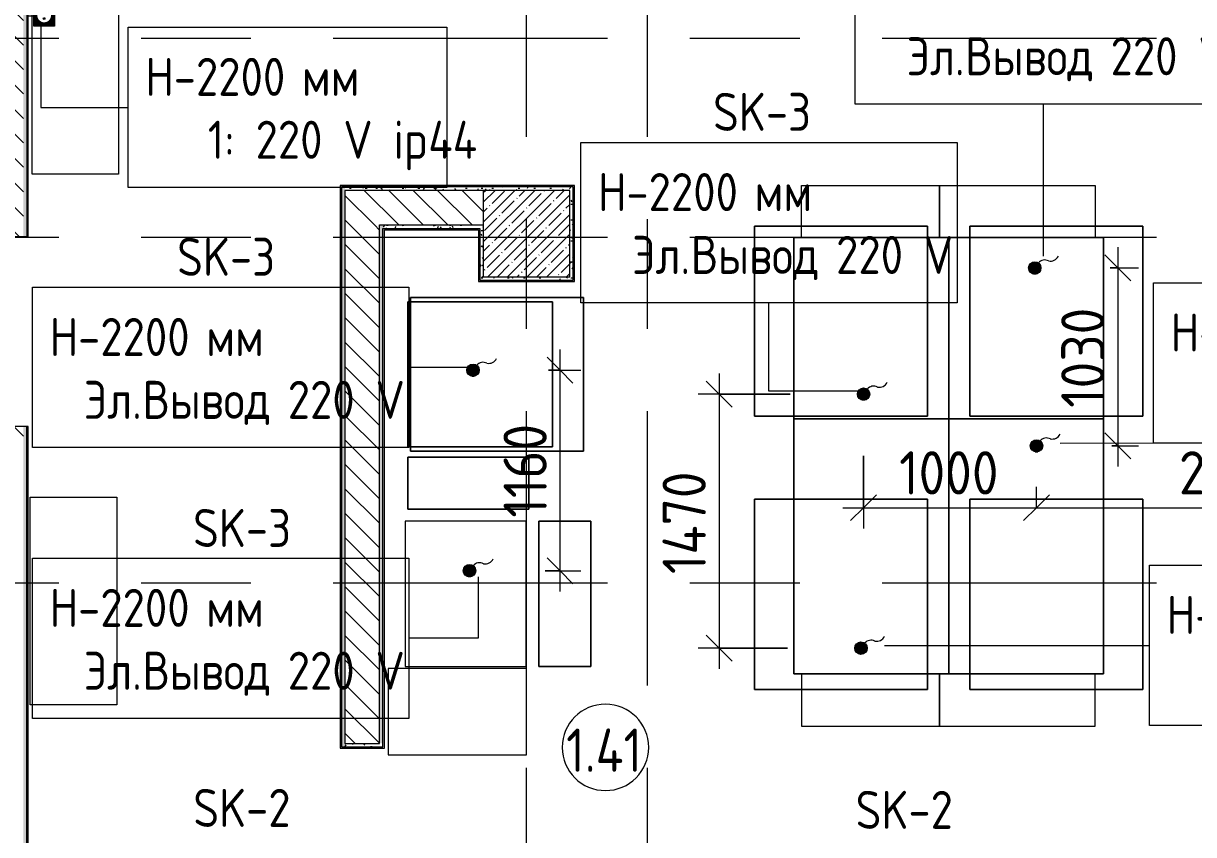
# Model space of a CAD drawing. Header units: millimetres. Extents: x 35881 to 234190, y -8553 to 29063.
# Drawn here: x 57550 to 64319, y 13542 to 18236 of the extents above; entities that cross this region are included whole.
import ezdxf

# ---------------------------------------------------------------- set-up
doc = ezdxf.new("R2010")
doc.units = ezdxf.units.MM
doc.linetypes.add('Осевая', pattern=[3175, 635, -476.25, 1587.5, -476.25])
for name, color, linetype, lineweight in [('A-ANNO-DIMS', 7, 'Continuous', 9), ('A-ANNO-DIMS-100', 7, 'Continuous', 9), ('A-AREA-IDEN', 7, 'Continuous', 9), ('A-DETL-GENF', 7, 'Continuous', 9), ('A-WALL', 7, 'Continuous', 9), ('E-ELEC-FIXT-IDEN', 7, 'Continuous', 9), ('I-WALL', 7, 'Continuous', 9), ('S-COLS', 7, 'Continuous', 9), ('Оси-2', 7, 'Осевая', 9), ('Электрические приборы', 7, 'Continuous', 9)]:
    doc.layers.add(name, color=color, linetype=linetype, lineweight=lineweight)
for name, color, linetype, lineweight, true_color in [('A-WALL-1', 7, 'Continuous', 9, 0x3c3c3c), ('A-WALL-FNSH-1', 7, 'Continuous', 9, 0x3c3c3c), ('I-FURN-1', 7, 'Continuous', 9, 0xf0f0f0), ('Оси розеток', 7, 'Continuous', 9, 0xff1e23)]:
    doc.layers.add(name, color=color, linetype=linetype, lineweight=lineweight, true_color=true_color)
doc.styles.add('GOST Common', font='GOST_Common.ttf', dxfattribs={"width": 0.9, "height": 220})
doc.styles.add('GOST Common_1', font='GOST_Common.ttf', dxfattribs={"width": 0.9, "height": 250})
doc.styles.add('ISOCPEUR', font='isocpeur.ttf', dxfattribs={"width": 0.9, "height": 250})
doc.dimstyles.new('ISO-2_5_0_9К_БОЛЬШОЙ', dxfattribs={"dimscale": 304.8, "dimtxt": 248.995294, "dimasz": 0.492126, "dimexe": 0.393701, "dimexo": 0.984252, "dimgap": 0, "dimtad": 1, "dimdec": 0, "dimrnd": 10, "dimzin": 0, "dimdsep": 46, "dimtxsty": 'ISOCPEUR', "dimblk1": 'OBLIQUE', "dimblk2": 'OBLIQUE', "dimsah": 1, "dimcen": 0.09, "dimdle": 0.393701, "dimazin": 0, "dimtfac": 1, "dimtdec": 4, "dimtix": 1, "dimtmove": 0, "dimatfit": 3, "dimfxl": 1, "dimtvp": 1, "dimtolj": 1, "dimtzin": 0, "dimarcsym": 2})
pattern_1 = [(135, (0, 0), (-70.71068, -70.71068), [])]
pattern_2 = [(0, (0, 0), (121.92, 30.48), [10.058, -81.382, 10.058, -81.382, -487.68]), (0, (0, 0), (121.92, 30.48), [-182.88, 10.058, -172.822, 10.058, -81.382, -213.36]), (0, (0, 0), (121.92, 30.48), [-457.2, 10.058, -50.902, 10.058, -142.342]), (120, (45.72, 15.24), (-87.356454, 90.345817), [10.058, -81.382, 10.058, -81.382, -487.68]), (120, (45.72, 15.24), (-87.356454, 90.345817), [-182.88, 10.058, -172.822, 10.058, -81.382, -213.36]), (120, (45.72, 15.24), (-87.356454, 90.345817), [-457.2, 10.058, -50.902, 10.058, -142.342]), (240, (60.96, 76.2), (-34.563546, -120.825817), [10.058, -81.382, 10.058, -81.382, -487.68]), (240, (60.96, 76.2), (-34.563546, -120.825817), [-182.88, 10.058, -172.822, 10.058, -81.382, -213.36]), (240, (60.96, 76.2), (-34.563546, -120.825817), [-457.2, 10.058, -50.902, 10.058, -142.342])]

# ---------------------------------------------------------------- blocks, each defined once
blk = doc.blocks.new('BSC_Колонна _Прямоугольная - 500х500-V47-План размещения напольных электротехнических лючков и розеток 1 этажа в осях 12-23')
at = {"layer": 'S-COLS'}
h = blk.add_hatch(dxfattribs=at)
h.set_pattern_fill('FP_52', color=256, style=0, pattern_type=2)
h.set_pattern_definition([(45, (-60460, -17020), (-57.02463, 57.02463), []), (45, (-60402.975, -17020), (-57.02463, 57.02463), [100.806, -20.161, 3.353, -16.808])])
h.paths.add_polyline_path([(-250, -250), (250, -250), (250, 250), (-250, 250)])
for p, q in [((250, 250), (-250, 250)), ((-250, 250), (-250, -250)), ((250, -250), (250, 250)), ((-250, -250), (250, -250))]:
    blk.add_line(p, q, dxfattribs=at)
blk = doc.blocks.new('Стол базовый прямоугольный - 1_221п-25625161-План размещения напольных электротехнических лючков и розеток 1 этажа в осях 12-23')
at = {"layer": 'I-FURN-1'}
for p, q in [((-600, 250), (600, 250)), ((-600, -250), (-600, 250)), ((600, 250), (600, -250)), ((600, -250), (-600, -250))]:
    blk.add_line(p, q, dxfattribs=at)
blk = doc.blocks.new('Стол базовый прямоугольный - 1_56п-25628080-План размещения напольных электротехнических лючков и розеток 1 этажа в осях 12-23')
at = {"layer": 'I-FURN-1'}
for p, q in [((150, 450), (-150, 450)), ((-150, 450), (-150, -450)), ((150, -450), (150, 450)), ((-150, -450), (150, -450))]:
    blk.add_line(p, q, dxfattribs=at)
blk = doc.blocks.new('Стол базовый прямоугольный - 1_59п-25628166-План размещения напольных электротехнических лючков и розеток 1 этажа в осях 12-23')
at = {"layer": 'I-FURN-1'}
for p, q in [((150, 400), (-150, 400)), ((-150, 400), (-150, -400)), ((150, -400), (150, 400)), ((-150, -400), (150, -400))]:
    blk.add_line(p, q, dxfattribs=at)
blk = doc.blocks.new('Стол базовый прямоугольный - 1_56п-25628226-План размещения напольных электротехнических лючков и розеток 1 этажа в осях 12-23')
at = {"layer": 'I-FURN-1'}
for p, q in [((-150, 450), (150, 450)), ((-150, -450), (-150, 450)), ((150, 450), (150, -450)), ((150, -450), (-150, -450))]:
    blk.add_line(p, q, dxfattribs=at)
blk = doc.blocks.new('Стол базовый прямоугольный - 1_59п-25628227-План размещения напольных электротехнических лючков и розеток 1 этажа в осях 12-23')
at = {"layer": 'I-FURN-1'}
for p, q in [((-150, 400), (150, 400)), ((-150, -400), (-150, 400)), ((150, 400), (150, -400)), ((150, -400), (-150, -400))]:
    blk.add_line(p, q, dxfattribs=at)
blk = doc.blocks.new('Стол базовый прямоугольный - 1_702п-25628430-План размещения напольных электротехнических лючков и розеток 1 этажа в осях 12-23')
at = {"layer": 'I-FURN-1'}
for p, q in [((400, 250), (-400, 250)), ((-400, 250), (-400, -250)), ((400, -250), (400, 250)), ((-400, -250), (400, -250))]:
    blk.add_line(p, q, dxfattribs=at)
blk = doc.blocks.new('Стол базовый прямоугольный - 1_303п-25628519-План размещения напольных электротехнических лючков и розеток 1 этажа в осях 12-23')
at = {"layer": 'I-FURN-1'}
for p, q in [((420, 350), (-420, 350)), ((-420, 350), (-420, -350)), ((420, -350), (420, 350)), ((-420, -350), (420, -350))]:
    blk.add_line(p, q, dxfattribs=at)
blk = doc.blocks.new('Блок Розеток и Выключателей - Блок Розеток и Выключателей_SK2-27368969-План размещения напольных электротехнических лючков и розеток 1 этажа в осях 12-23')
at = {"layer": 'A-DETL-GENF'}
for p, q in [((-60, -40), (60, -40)), ((-60, -160), (-60, -40)), ((-55.2, -44.8), (-55.2, -155.2)), ((55.2, -44.8), (-55.2, -44.8)), ((-52.8, -47.2), (-52.8, -152.8)), ((52.8, -47.2), (-52.8, -47.2)), ((50.4, -49.6), (-50.4, -49.6)), ((-50.4, -49.6), (-50.4, -150.4)), ((48, -52), (-48, -52)), ((-48, -52), (-48, -148)), ((45.6, -54.4), (-45.6, -54.4)), ((-45.6, -54.4), (-45.6, -145.6)), ((-9.6, -56.8), (-43.2, -56.8)), ((-43.2, -56.8), (-43.2, -92.8)), ((-16.8, -59.2), (-40.8, -59.2)), ((-40.8, -59.2), (-40.8, -83.2)), ((-21.6, -61.6), (-38.4, -61.6)), ((-38.4, -61.6), (-38.4, -78.4)), ((-26.4, -64), (-36, -64)), ((-36, -64), (-36, -73.6)), ((-28.8, -66.4), (-33.6, -66.4)), ((-33.6, -66.4), (-33.6, -71.2)), ((9.6, -56.8), (43.2, -56.8)), ((16.8, -59.2), (40.8, -59.2)), ((21.6, -61.6), (38.4, -61.6)), ((26.4, -64), (36, -64)), ((28.8, -66.4), (33.6, -66.4)), ((33.6, -66.4), (33.6, -71.2)), ((36, -64), (36, -73.6)), ((38.4, -61.6), (38.4, -78.4)), ((40.8, -59.2), (40.8, -83.2)), ((43.2, -56.8), (43.2, -92.8)), ((45.6, -54.4), (45.6, -145.6)), ((48, -52), (48, -148)), ((50.4, -49.6), (50.4, -150.4)), ((52.8, -47.2), (52.8, -152.8)), ((55.2, -44.8), (55.2, -155.2)), ((60, -40), (60, -160)), ((-43.2, -143.2), (-43.2, -107.2)), ((-40.8, -140.8), (-40.8, -116.8)), ((-38.4, -138.4), (-38.4, -121.6)), ((-36, -136), (-36, -126.4)), ((-33.6, -133.6), (-33.6, -128.8)), ((-28.8, -133.6), (-33.6, -133.6)), ((28.8, -133.6), (33.6, -133.6)), ((33.6, -133.6), (33.6, -128.8)), ((36, -136), (36, -126.4)), ((38.4, -138.4), (38.4, -121.6)), ((40.8, -140.8), (40.8, -116.8)), ((43.2, -143.2), (43.2, -107.2)), ((60, -160), (-60, -160)), ((55.2, -155.2), (-55.2, -155.2)), ((52.8, -152.8), (-52.8, -152.8)), ((50.4, -150.4), (-50.4, -150.4)), ((48, -148), (-48, -148)), ((45.6, -145.6), (-45.6, -145.6)), ((-9.6, -143.2), (-43.2, -143.2)), ((-16.8, -140.8), (-40.8, -140.8)), ((-21.6, -138.4), (-38.4, -138.4)), ((-26.4, -136), (-36, -136)), ((9.6, -143.2), (43.2, -143.2)), ((16.8, -140.8), (40.8, -140.8)), ((21.6, -138.4), (38.4, -138.4)), ((26.4, -136), (36, -136))]:
    blk.add_line(p, q, dxfattribs=at)
for centre, radius in [((0, -100), 42), ((-15.6, -100), 4.8), ((15.6, -100), 4.8)]:
    blk.add_circle(centre, radius, dxfattribs=at)
at = {"layer": 'Оси розеток'}
blk.add_line((0, 0), (0, -40), dxfattribs=at)
blk = doc.blocks.new('Блок Розеток и Выключателей - Блок Розеток и Выключателей_SK3-27368973-План размещения напольных электротехнических лючков и розеток 1 этажа в осях 12-23')
at = {"layer": 'A-DETL-GENF'}
for p, q in [((-7.2, -66.4), (-7.2, -133.6)), ((-4.8, -66.4), (-4.8, -133.6)), ((-2.4, -66.4), (-2.4, -133.6)), ((0, -66.4), (0, -133.6)), ((2.4, -66.4), (2.4, -133.6)), ((4.8, -66.4), (4.8, -133.6)), ((7.2, -66.4), (7.2, -133.6)), ((-33.6, -92.8), (-33.6, -107.2)), ((-31.2, -88), (-31.2, -112)), ((-28.8, -83.2), (-28.8, -116.8)), ((-26.4, -80.8), (-26.4, -119.2)), ((-24, -78.4), (-24, -121.6)), ((-21.6, -76), (-21.6, -124)), ((-19.2, -73.6), (-19.2, -126.4)), ((-16.8, -71.2), (-16.8, -128.8)), ((-14.4, -71.2), (-14.4, -128.8)), ((-12, -68.8), (-12, -131.2)), ((-9.6, -68.8), (-9.6, -131.2)), ((9.6, -68.8), (9.6, -131.2)), ((12, -68.8), (12, -131.2)), ((14.4, -71.2), (14.4, -128.8)), ((16.8, -71.2), (16.8, -128.8)), ((19.2, -73.6), (19.2, -126.4)), ((21.6, -76), (21.6, -124)), ((24, -78.4), (24, -121.6)), ((26.4, -80.8), (26.4, -119.2)), ((28.8, -83.2), (28.8, -116.8)), ((31.2, -88), (31.2, -112)), ((33.6, -92.8), (33.6, -107.2))]:
    blk.add_line(p, q, dxfattribs=at)
blk.add_circle((0, -100), 36, dxfattribs=at)
for centre, radius, start, end in [((-2.1, -158.1), 48.1, 332.50653, 49.98864), ((91.1, -190.4), 51.5, 168.66559, 243.86516)]:
    blk.add_arc(centre, radius, start, end, dxfattribs=at)
blk = doc.blocks.new('Марка_Помещения - Номер-25198446-План размещения напольных электротехнических лючков и розеток 1 этажа в осях 12-23')
at = {"layer": 'A-AREA-IDEN'}
for start, end in [(360, 180), (180, 360)]:
    blk.add_arc((0, 0), 2.5, start, end, dxfattribs=at)
blk = doc.blocks.new('DIMBLOCK45-План размещения напольных электротехнических лючков и розеток 1 этажа в осях 12-23')
at = {"layer": 'A-ANNO-DIMS-100'}
for p, q in [((60654, 14949.1), (60654, 16349.1)), ((60587.4, 16229.1), (60774, 16229.1)), ((60654, 16229.1), (60587.4, 16229.1)), ((60567.4, 15069.1), (60774, 15069.1)), ((60654, 15069.1), (60567.4, 15069.1))]:
    blk.add_line(p, q, dxfattribs=at)
at = {"layer": 'A-ANNO-DIMS-100', "lineweight": 20}
for p, q in [((60654, 16229.1), (60579, 16304.1)), ((60654, 16229.1), (60729, 16154.1)), ((60654, 15069.1), (60579, 15144.1)), ((60654, 15069.1), (60729, 14994.1))]:
    blk.add_line(p, q, dxfattribs=at)
at = {"layer": 'A-ANNO-DIMS-100', "color": 0, "insert": (60327.3, 15376.2), "char_height": 250, "width": 655.049, "attachment_point": 1, "rotation": 90, "line_spacing_factor": 1.149209, "style": 'ISOCPEUR'}
blk.add_mtext('1160', dxfattribs=at)
blk = doc.blocks.new('_Oblique')
at = {"color": 0, "linetype": 'ByBlock', "lineweight": -2}
blk.add_line((-0.5, -0.5), (0.5, 0.5), dxfattribs=at)
blk = doc.blocks.new('DIMBLOCK47-План размещения напольных электротехнических лючков и розеток 1 этажа в осях 12-23')
at = {"layer": 'A-ANNO-DIMS-100'}
for p, q in [((61574, 16211), (61574, 14501.2)), ((61985, 16091), (61454, 16091)), ((61574, 16091), (61985, 16091)), ((61970, 14621.2), (61454, 14621.2)), ((61574, 14621.2), (61970, 14621.2))]:
    blk.add_line(p, q, dxfattribs=at)
at = {"layer": 'A-ANNO-DIMS-100', "lineweight": 20}
for p, q in [((61574, 16091), (61499, 16166)), ((61574, 16091), (61649, 16016)), ((61574, 14621.2), (61499, 14696.2)), ((61574, 14621.2), (61649, 14546.2))]:
    blk.add_line(p, q, dxfattribs=at)
at = {"layer": 'A-ANNO-DIMS-100', "color": 0, "insert": (61247.3, 15049.6), "char_height": 250, "width": 735.494, "attachment_point": 1, "rotation": 90, "line_spacing_factor": 1.149209, "style": 'ISOCPEUR'}
blk.add_mtext('1470', dxfattribs=at)
blk = doc.blocks.new('DIMBLOCK48-План размещения напольных электротехнических лючков и розеток 1 этажа в осях 12-23')
at = {"layer": 'A-ANNO-DIMS-100'}
for p, q in [((63880.1, 16941), (63880.1, 15671.2)), ((63836.9, 16821), (64000.1, 16821)), ((63880.1, 16821), (63836.9, 16821)), ((63846.7, 15791.2), (64000.1, 15791.2)), ((63880.1, 15791.2), (63846.7, 15791.2))]:
    blk.add_line(p, q, dxfattribs=at)
at = {"layer": 'A-ANNO-DIMS-100', "lineweight": 20}
for p, q in [((63880.1, 16821), (63805.1, 16896)), ((63880.1, 16821), (63955.1, 16746)), ((63880.1, 15791.2), (63805.1, 15866.2)), ((63880.1, 15791.2), (63955.1, 15716.2))]:
    blk.add_line(p, q, dxfattribs=at)
at = {"layer": 'A-ANNO-DIMS-100', "color": 0, "insert": (63553.5, 16011.6), "char_height": 250, "width": 706.764, "attachment_point": 1, "rotation": 90, "line_spacing_factor": 1.149209, "style": 'ISOCPEUR'}
blk.add_mtext('1030', dxfattribs=at)
blk = doc.blocks.new('DIMBLOCK49-План размещения напольных электротехнических лючков и розеток 1 этажа в осях 12-23')
at = {"layer": 'A-ANNO-DIMS-100'}
for p, q in [((62410, 15733.4), (62410, 15313.8)), ((62410, 15433.8), (62410, 15733.4)), ((63410, 15433.6), (63410, 15553.8)), ((62290, 15433.8), (63410, 15433.8)), ((63410, 15433.8), (63410, 15433.6))]:
    blk.add_line(p, q, dxfattribs=at)
at = {"layer": 'A-ANNO-DIMS-100', "lineweight": 20}
for p, q in [((62410, 15433.8), (62485, 15508.8)), ((63410, 15433.8), (63485, 15508.8)), ((62410, 15433.8), (62335, 15358.8)), ((63410, 15433.8), (63335, 15358.8))]:
    blk.add_line(p, q, dxfattribs=at)
at = {"layer": 'A-ANNO-DIMS-100', "color": 0, "insert": (62615.5, 15760.4), "char_height": 250, "width": 706.764, "attachment_point": 1, "line_spacing_factor": 1.149209, "style": 'ISOCPEUR'}
blk.add_mtext('1000', dxfattribs=at)
blk = doc.blocks.new('DIMBLOCK50-План размещения напольных электротехнических лючков и розеток 1 этажа в осях 12-23')
at = {"layer": 'A-ANNO-DIMS-100'}
for p, q in [((63410, 15433.6), (63410, 15553.8)), ((65690, 15230), (65690, 15553.8)), ((63410, 15433.8), (65810, 15433.8)), ((63410, 15433.8), (63410, 15433.6)), ((65690, 15433.8), (65690, 15230))]:
    blk.add_line(p, q, dxfattribs=at)
at = {"layer": 'A-ANNO-DIMS-100', "lineweight": 20}
for p, q in [((63410, 15433.8), (63485, 15508.8)), ((65690, 15433.8), (65765, 15508.8)), ((63410, 15433.8), (63335, 15358.8)), ((65690, 15433.8), (65615, 15358.8))]:
    blk.add_line(p, q, dxfattribs=at)
at = {"layer": 'A-ANNO-DIMS-100', "color": 0, "insert": (64234, 15760.4), "char_height": 250, "width": 758.478, "attachment_point": 1, "line_spacing_factor": 1.149209, "style": 'ISOCPEUR'}
blk.add_mtext('2280', dxfattribs=at)

msp = doc.modelspace()

# ---------------------------------------------------------------- hatches: boundary and pattern name
at = {"layer": 'I-WALL'}
h = msp.add_hatch(dxfattribs=at)
h.set_pattern_fill('FP_20', color=256, style=0, pattern_type=2)
h.set_pattern_definition(pattern_1)
h.paths.add_polyline_path([(57550, 15803.8), (57550, 15903.8), (57350, 15903.8), (57350, 15803.8)])
h.paths.add_polyline_path([(57550, 17003.8), (57550, 18800), (57350, 18800), (57350, 17003.8)])
h = msp.add_hatch(dxfattribs=at)
h.set_pattern_fill('FP_58', color=256, style=0, pattern_type=2)
h.set_pattern_definition(pattern_2)
h.paths.add_polyline_path([(57550, 11900), (57570, 11900), (57570, 15903.8), (57550, 15903.8), (57550, 12398.6)])
h.paths.add_polyline_path([(57550, 17003.8), (57570, 17003.8), (57570, 18580), (57550, 18580), (57550, 17270.1)])
h = msp.add_hatch(dxfattribs=at)
h.set_pattern_fill('FP_58', color=256, style=0, pattern_type=2)
h.set_pattern_definition(pattern_2)
h.paths.add_polyline_path([(59410, 14050), (59410, 17290), (59390, 17290), (59390, 14050)])
h = msp.add_hatch(dxfattribs=at)
h.set_pattern_fill('FP_58', color=256, style=0, pattern_type=2)
h.set_pattern_definition(pattern_2)
h.paths.add_polyline_path([(60210, 17270), (60710, 17270.1), (60710, 17290), (59410, 17290), (59410, 17270), (60083.6, 17270)])
h = msp.add_hatch(dxfattribs=at)
h.set_pattern_fill('FP_20', color=256, style=0, pattern_type=2)
h.set_pattern_definition(pattern_1)
h.paths.add_polyline_path([(60210, 17070), (60210, 17270), (59410, 17270), (59410, 17070), (60083.6, 17070)])
h = msp.add_hatch(dxfattribs=at)
h.set_pattern_fill('FP_58', color=256, style=0, pattern_type=2)
h.set_pattern_definition(pattern_2)
h.paths.add_polyline_path([(60730, 16770), (60730, 17290), (60710, 17290), (60710, 16770)])
h = msp.add_hatch(dxfattribs=at)
h.set_pattern_fill('FP_20', color=256, style=0, pattern_type=2)
h.set_pattern_definition(pattern_1)
h.paths.add_polyline_path([(59610, 14070), (59610, 17070), (59410, 17070), (59410, 14070)])
h = msp.add_hatch(dxfattribs=at)
h.set_pattern_fill('FP_58', color=256, style=0, pattern_type=2)
h.set_pattern_definition(pattern_2)
h.paths.add_polyline_path([(59610, 14070), (59630, 14070), (59630, 17070), (59610, 17070), (59610, 14834.4)])
h = msp.add_hatch(dxfattribs=at)
h.set_pattern_fill('FP_58', color=256, style=0, pattern_type=2)
h.set_pattern_definition(pattern_2)
h.paths.add_polyline_path([(60210, 17050), (60210, 17070), (59630, 17070), (59630, 17050), (60190, 17050)])
h = msp.add_hatch(dxfattribs=at)
h.set_pattern_fill('FP_58', color=256, style=0, pattern_type=2)
h.set_pattern_definition(pattern_2)
h.paths.add_polyline_path([(60210, 16750), (60210, 17050), (60190, 17050), (60190, 16750)])
h = msp.add_hatch(dxfattribs=at)
h.set_pattern_fill('FP_58', color=256, style=0, pattern_type=2)
h.set_pattern_definition(pattern_2)
h.paths.add_polyline_path([(60710, 16750), (60730, 16750), (60730, 16770), (60210, 16770), (60210, 16750)])
h = msp.add_hatch(dxfattribs=at)
h.set_pattern_fill('FP_58', color=256, style=0, pattern_type=2)
h.set_pattern_definition(pattern_2)
h.paths.add_polyline_path([(59410, 14050), (59630, 14050), (59630, 14070), (59410, 14070)])

# ---------------------------------------------------------------- linework, layer by layer
at = {"layer": 'A-WALL'}
for p, q in [((59410, 17270), (59410, 14070)), ((59610, 14070), (59610, 17070)), ((59630, 17050), (60190, 17050)), ((60190, 17050), (60190, 16750)), ((57570, 11920), (57570, 15903.8)), ((59410, 14070), (59610, 14070))]:
    msp.add_line(p, q, dxfattribs=at)
at = {"layer": 'A-WALL-1'}
for p, q in [((59390, 17290), (59390, 14050)), ((60730, 17290), (59390, 17290)), ((60210, 17270), (59410, 17270)), ((60730, 16750), (60730, 17290)), ((59610, 17070), (60210, 17070)), ((57330, 17003.8), (57570, 17003.8)), ((59630, 14050), (59630, 17050)), ((60190, 16750), (60730, 16750)), ((57570, 15903.8), (57330, 15903.8)), ((59390, 14050), (59630, 14050))]:
    msp.add_line(p, q, dxfattribs=at)
at = {"layer": 'A-WALL-FNSH-1'}
for p, q in [((57570, 18572), (57570, 17003.8)), ((57578, 17003.8), (57578, 18580)), ((60738, 17298), (59382, 17298)), ((59382, 17298), (59382, 14042)), ((60738, 16742), (60738, 17298)), ((57570, 17003.8), (57578, 17003.8)), ((59638, 14042), (59638, 17042)), ((59638, 17042), (60182, 17042)), ((60182, 17042), (60182, 16742)), ((60182, 16742), (60738, 16742)), ((57578, 15903.8), (57570, 15903.8)), ((57578, 11921), (57578, 15903.8)), ((59382, 14042), (59638, 14042))]:
    msp.add_line(p, q, dxfattribs=at)
at = {"layer": 'E-ELEC-FIXT-IDEN'}
for p, q in [((57650, 18219.4), (57650, 17750.2)), ((57650, 17750.2), (58156, 17750.2)), ((63450.5, 16889.3), (63450.5, 17769.4)), ((61862.7, 16107.2), (61862.7, 16619.6)), ((64087.3, 15809.3), (64087.3, 16271.3)), ((60114.7, 16245.3), (59779.1, 16245.3)), ((62374, 16107.2), (61862.7, 16107.2)), ((63546.7, 15807.4), (64087.3, 15809.3)), ((60181, 15033.1), (60181, 14678)), ((60181, 14678), (59779.1, 14678)), ((62531.7, 14637.4), (64064.1, 14637.4))]:
    msp.add_line(p, q, dxfattribs=at)
at = {"layer": 'E-ELEC-FIXT-IDEN', "flags": 128}
for points in [[(62362.3, 18697.4), (64538.7, 18697.4), (64538.7, 17769.4), (62362.3, 17769.4)], [(58156, 18214.2), (59999.4, 18214.2), (59999.4, 17286.2), (58156, 17286.2)], [(60774.5, 17547.6), (62950.9, 17547.6), (62950.9, 16619.6), (60774.5, 16619.6)], [(64087.3, 16735.3), (66263.7, 16735.3), (66263.7, 15807.3), (64087.3, 15807.3)], [(57602.7, 16709.3), (59779.1, 16709.3), (59779.1, 15781.3), (57602.7, 15781.3)], [(57602.7, 15142), (59779.1, 15142), (59779.1, 14214), (57602.7, 14214)], [(64064.1, 15101.4), (66240.5, 15101.4), (66240.5, 14173.4), (64064.1, 14173.4)]]:
    msp.add_lwpolyline(points, close=True, dxfattribs=at)
at = {"layer": 'I-FURN-1'}
for p, q in [((62050, 17062.5), (61780, 17062.5)), ((61780, 17062.5), (61780, 15962.5)), ((61780, 15962.5), (61780, 17062.5)), ((61780, 17062.5), (62050, 17062.5)), ((62780, 17062.5), (62050, 17062.5)), ((62050, 17062.5), (62780, 17062.5)), ((62780, 16998), (62780, 17062.5)), ((62780, 17062.5), (62780, 16998)), ((63750, 17062.5), (63025, 17062.5)), ((63025, 17062.5), (63025, 16998)), ((63025, 16998), (63025, 17062.5)), ((63025, 17062.5), (63750, 17062.5)), ((64025, 17062.5), (63750, 17062.5)), ((63750, 17062.5), (64025, 17062.5)), ((64025, 15962.5), (64025, 17062.5)), ((64025, 17062.5), (64025, 15962.5)), ((62902.5, 16997.5), (62007.5, 16997.5)), ((62007.5, 16997.5), (62007.5, 15947.5)), ((62007.5, 15962.5), (62007.5, 16997.5)), ((62007.5, 16997.5), (62780, 16997.5)), ((62780, 16997.5), (62902.5, 16997.5)), ((62780, 15962.5), (62780, 16997.5)), ((62780, 16997.5), (62780, 15962.5)), ((62902.5, 15947.5), (62902.5, 16997.5)), ((62902.5, 16997.5), (62902.5, 15947.5)), ((63797.5, 16997.5), (62902.5, 16997.5)), ((62902.5, 16997.5), (62902.5, 15947.5)), ((62902.5, 15947.5), (62902.5, 16997.5)), ((62902.5, 16997.5), (63025, 16997.5)), ((63025, 16997.5), (63797.5, 16997.5)), ((63025, 16997.5), (63025, 15962.5)), ((63025, 15962.5), (63025, 16997.5)), ((63797.5, 15947.5), (63797.5, 16997.5)), ((63797.5, 16997.5), (63797.5, 15962.5)), ((60610, 16625.3), (59774.6, 16625.3)), ((59774.6, 16625.3), (59774.6, 15785.7)), ((59774.6, 15785.7), (59774.6, 16625.3)), ((59774.6, 16625.3), (59789.8, 16625.3)), ((60789.8, 16650.5), (59789.8, 16650.5)), ((59789.8, 16650.5), (59789.8, 16625.3)), ((59789.8, 16625.3), (59789.8, 16650.5)), ((59789.8, 16650.5), (60789.8, 16650.5)), ((59789.8, 16625.3), (60610, 16625.3)), ((59789.8, 16625.3), (59789.8, 15785.7)), ((59789.8, 15785.7), (59789.8, 16625.3)), ((60610, 15785.7), (60610, 16625.3)), ((60610, 16625.3), (60610, 15785.7)), ((60789.8, 15760.5), (60789.8, 16650.5)), ((60789.8, 16650.5), (60789.8, 15760.5)), ((61780, 15962.5), (62007.5, 15962.5)), ((62007.5, 15962.5), (61780, 15962.5)), ((62007.5, 15947.5), (62007.5, 15962.5)), ((62007.5, 15962.5), (62780, 15962.5)), ((62780, 15962.5), (62007.5, 15962.5)), ((62902.5, 15947.5), (62007.5, 15947.5)), ((62007.5, 15947.5), (62007.5, 14472.5)), ((62007.5, 15482.5), (62007.5, 15947.5)), ((62007.5, 15947.5), (62902.5, 15947.5)), ((62007.5, 15947.5), (62902.5, 15947.5)), ((62902.5, 15947.5), (62007.5, 15947.5)), ((62902.5, 14472.5), (62902.5, 15947.5)), ((62902.5, 15947.5), (62902.5, 14472.5)), ((63797.5, 15947.5), (62902.5, 15947.5)), ((62902.5, 15947.5), (62902.5, 14472.5)), ((62902.5, 14472.5), (62902.5, 15947.5)), ((62902.5, 15947.5), (63797.5, 15947.5)), ((62902.5, 15947.5), (63797.5, 15947.5)), ((63797.5, 15947.5), (62902.5, 15947.5)), ((63025, 15962.5), (63797.5, 15962.5)), ((63797.5, 15962.5), (63025, 15962.5)), ((63797.5, 15962.5), (63797.5, 15947.5)), ((63797.5, 15962.5), (64025, 15962.5)), ((64025, 15962.5), (63797.5, 15962.5)), ((63797.5, 14472.5), (63797.5, 15947.5)), ((63797.5, 15947.5), (63797.5, 15482.5)), ((59774.6, 15785.7), (60610, 15785.7)), ((59789.8, 15785.7), (59774.6, 15785.7)), ((60610, 15785.7), (59789.8, 15785.7)), ((59789.8, 15785.7), (59789.8, 15760.5)), ((59789.8, 15760.5), (59789.8, 15785.7)), ((60474.6, 15725.7), (59774.6, 15725.7)), ((59774.6, 15725.7), (59774.6, 15425.7)), ((59774.6, 15425.7), (59774.6, 15725.7)), ((59774.6, 15725.7), (60474.6, 15725.7)), ((59789.8, 15760.5), (60789.8, 15760.5)), ((60789.8, 15760.5), (59789.8, 15760.5)), ((60474.6, 15425.7), (60474.6, 15725.7)), ((60474.6, 15725.7), (60474.6, 15425.7)), ((62007.5, 15482.5), (61780, 15482.5)), ((61780, 15482.5), (61780, 14382.5)), ((61780, 14382.5), (61780, 15482.5)), ((61780, 15482.5), (62007.5, 15482.5)), ((62007.5, 14472.5), (62007.5, 15482.5)), ((62780, 15482.5), (62007.5, 15482.5)), ((62007.5, 15482.5), (62780, 15482.5)), ((62780, 14472.5), (62780, 15482.5)), ((62780, 15482.5), (62780, 14472.5)), ((63797.5, 15482.5), (63025, 15482.5)), ((63025, 15482.5), (63025, 14472.5)), ((63025, 14472.5), (63025, 15482.5)), ((63025, 15482.5), (63797.5, 15482.5)), ((63797.5, 15482.5), (63797.5, 14472.5)), ((64025, 15482.5), (63797.5, 15482.5)), ((63797.5, 15482.5), (64025, 15482.5)), ((64025, 14382.5), (64025, 15482.5)), ((64025, 15482.5), (64025, 14382.5)), ((59774.6, 15425.7), (60474.6, 15425.7)), ((60474.6, 15425.7), (59774.6, 15425.7)), ((60831.9, 15355), (60531.9, 15355)), ((60531.9, 15355), (60531.9, 14515)), ((60531.9, 14515), (60531.9, 15355)), ((60531.9, 15355), (60831.9, 15355)), ((60831.9, 14515), (60831.9, 15355)), ((60831.9, 15355), (60831.9, 14515)), ((60531.9, 14515), (60831.9, 14515)), ((60831.9, 14515), (60531.9, 14515)), ((62007.5, 14472.5), (62902.5, 14472.5)), ((62780, 14472.5), (62007.5, 14472.5)), ((62902.5, 14472.5), (62780, 14472.5)), ((62780, 14470), (62780, 14472.5)), ((62780, 14472.5), (62780, 14470)), ((62780, 14382.5), (62780, 14470)), ((62780, 14470), (62780, 14382.5)), ((62902.5, 14472.5), (63797.5, 14472.5)), ((63025, 14472.5), (62902.5, 14472.5)), ((63797.5, 14472.5), (63025, 14472.5)), ((63025, 14472.5), (63025, 14470)), ((63025, 14470), (63025, 14472.5)), ((63025, 14470), (63025, 14382.5)), ((63025, 14382.5), (63025, 14470)), ((61780, 14382.5), (62050, 14382.5)), ((62050, 14382.5), (61780, 14382.5)), ((62050, 14382.5), (62780, 14382.5)), ((62780, 14382.5), (62050, 14382.5)), ((63025, 14382.5), (63750, 14382.5)), ((63750, 14382.5), (63025, 14382.5)), ((63750, 14382.5), (64025, 14382.5)), ((64025, 14382.5), (63750, 14382.5))]:
    msp.add_line(p, q, dxfattribs=at)
at = {"layer": 'Оси-2'}
for p, q in [((60460, 593.7), (60460, 24898.1)), ((61160, 593.7), (61160, 24898.1)), ((39180.8, 18150), (82200, 18150)), ((39180.8, 17000), (82200, 17000)), ((39180.8, 15000), (81600, 15000))]:
    msp.add_line(p, q, dxfattribs=at)

# ---------------------------------------------------------------- block references
at = {"layer": 'A-AREA-IDEN', "xscale": 99.99999999999993, "yscale": 99.99999999999993, "zscale": 99.99999999999993}
msp.add_blockref('Марка_Помещения - Номер-25198446-План размещения напольных электротехнических лючков и розеток 1 этажа в осях 12-23', (60916.9, 14047.2), dxfattribs=at)
at = {"layer": 'I-FURN-1'}
for name, p, rotation in [('Стол базовый прямоугольный - 1_221п-25625161-План размещения напольных электротехнических лючков и розеток 1 этажа в осях 12-23', (57850, 17963.8), 269.9999999999998), ('Стол базовый прямоугольный - 1_59п-25628227-План размещения напольных электротехнических лючков и розеток 1 этажа в осях 12-23', (62450, 17148), 270.0000000000001), ('Стол базовый прямоугольный - 1_56п-25628226-План размещения напольных электротехнических лючков и розеток 1 этажа в осях 12-23', (63300, 17148), 270.0000000000001), ('Стол базовый прямоугольный - 1_221п-25625161-План размещения напольных электротехнических лючков и розеток 1 этажа в осях 12-23', (57840, 14893.8), 269.9999999999998), ('Стол базовый прямоугольный - 1_303п-25628519-План размещения напольных электротехнических лючков и розеток 1 этажа в осях 12-23', (60108, 14935), 270), ('Стол базовый прямоугольный - 1_59п-25628166-План размещения напольных электротехнических лючков и розеток 1 этажа в осях 12-23', (62450, 14320), 89.99999999999987), ('Стол базовый прямоугольный - 1_56п-25628080-План размещения напольных электротехнических лючков и розеток 1 этажа в осях 12-23', (63300, 14320), 89.99999999999987)]:
    msp.add_blockref(name, p, dxfattribs=dict(at, rotation=rotation))
msp.add_blockref('Стол базовый прямоугольный - 1_702п-25628430-План размещения напольных электротехнических лючков и розеток 1 этажа в осях 12-23', (60060, 14253.8), dxfattribs=at)
at = {"layer": 'S-COLS'}
msp.add_blockref('BSC_Колонна _Прямоугольная - 500х500-V47-План размещения напольных электротехнических лючков и розеток 1 этажа в осях 12-23', (60460, 17020), dxfattribs=at)
at = {"layer": 'Электрические приборы'}
for name, p, rotation in [('Блок Розеток и Выключателей - Блок Розеток и Выключателей_SK2-27368969-План размещения напольных электротехнических лючков и розеток 1 этажа в осях 12-23', (57570, 18279.4), 89.99999999999935), ('Блок Розеток и Выключателей - Блок Розеток и Выключателей_SK3-27368973-План размещения напольных электротехнических лючков и розеток 1 этажа в осях 12-23', (63300.2, 16821), 89.99999999999942), ('Блок Розеток и Выключателей - Блок Розеток и Выключателей_SK3-27368973-План размещения напольных электротехнических лючков и розеток 1 этажа в осях 12-23', (60050.7, 16229.1), 89.99999999999942), ('Блок Розеток и Выключателей - Блок Розеток и Выключателей_SK3-27368973-План размещения напольных электротехнических лючков и розеток 1 этажа в осях 12-23', (62310, 16091), 89.99999999999942), ('Блок Розеток и Выключателей - Блок Розеток и Выключателей_SK3-27368973-План размещения напольных электротехнических лючков и розеток 1 этажа в осях 12-23', (63310, 15791.2), 89.99999999999942), ('Блок Розеток и Выключателей - Блок Розеток и Выключателей_SK3-27368973-План размещения напольных электротехнических лючков и розеток 1 этажа в осях 12-23', (60030.7, 15069.1), 89.99999999999942), ('Блок Розеток и Выключателей - Блок Розеток и Выключателей_SK3-27368973-План размещения напольных электротехнических лючков и розеток 1 этажа в осях 12-23', (62295, 14621.2), 89.99999999999942)]:
    msp.add_blockref(name, p, dxfattribs=dict(at, rotation=rotation))

# ---------------------------------------------------------------- texts
at = {"layer": 'A-AREA-IDEN', "insert": (60689.5, 14155.8), "char_height": 250, "width": 570, "attachment_point": 1, "style": 'GOST Common_1'}
msp.add_mtext('1.41', dxfattribs=at)
at = {"layer": 'E-ELEC-FIXT-IDEN', "char_height": 220, "attachment_point": 1, "style": 'GOST Common'}
for s, insert, width in [('Эл', (62658.8, 18155.9), 339.114), ('Вывод', (62998.1, 18155.9), 873.038), (' 220 V', (63718.4, 18155.9), 865.822), ('H-2200 ', (58256, 18036.6), 1096.708), ('мм', (59160.8, 18036.6), 375.19), ('\\fGOST Common|b0|i0|c204|p34|;\\W.9;.', (62938.6, 18155.9), 72.152), ('SK-3', (61539.4, 17834), 699.873), ('   1: 220 V ip44', (58256, 17672.8), 1984.177), ('H-2200 ', (60874.5, 17370), 1096.708), ('мм', (61779.3, 17370), 375.19), ('SK-3', (58439.3, 16995.6), 699.873), ('Эл', (61070.9, 17006.2), 339.114), ('Вывод', (61410.2, 17006.2), 873.038), (' 220 V', (62130.6, 17006.2), 865.822), ('\\fGOST Common|b0|i0|c204|p34|;\\W.9;.', (61350.7, 17006.2), 72.152), ('H-2200 ', (57702.7, 16531.6), 1096.708), ('H-2200 ', (64187.3, 16557.6), 1096.708), ('мм', (58607.5, 16531.6), 375.19), ('Эл', (57899.1, 16167.8), 339.114), ('Вывод', (58238.4, 16167.8), 873.038), (' 220 V', (58958.8, 16167.8), 865.822), ('\\fGOST Common|b0|i0|c204|p34|;\\W.9;.', (58178.9, 16167.8), 72.152), ('SK-3', (58531.5, 15426.4), 699.873), ('H-2200 ', (57702.7, 14964.3), 1096.708), ('мм', (58607.5, 14964.3), 375.19), ('H-2200 ', (64164.1, 14923.7), 1096.708), ('Эл', (57899.1, 14600.5), 339.114), ('Вывод', (58238.4, 14600.5), 873.038), (' 220 V', (58958.8, 14600.5), 865.822), ('\\fGOST Common|b0|i0|c204|p34|;\\W.9;.', (58178.9, 14600.5), 72.152), ('SK-2', (58532.7, 13806.8), 707.088), ('SK-2', (62363.9, 13795.5), 707.088)]:
    msp.add_mtext(s, dxfattribs=dict(at, insert=insert, width=width))

# ---------------------------------------------------------------- dimensions: what is measured, and where the dimension line sits
at = {"layer": 'A-ANNO-DIMS'}
for base, p1, p2, override, picture, middle in [((63880.1, 15791.2), (63536.9, 16821), (63546.7, 15791.2), {"dimpost": '<>', "dimfxl": 1029.794152}, 'DIMBLOCK48-План размещения напольных электротехнических лючков и розеток 1 этажа в осях 12-23', (63755.1, 16306.1)), ((60654, 16229.1), (60267.4, 15069.1), (60287.4, 16229.1), {"dimpost": '<>', "dimfxl": 1160.172401}, 'DIMBLOCK45-План размещения напольных электротехнических лючков и розеток 1 этажа в осях 12-23', (60529, 15649.1)), ((61574, 14621.2), (62285, 16091), (62270, 14621.2), {"dimpost": '<>', "dimfxl": 1469.85075}, 'DIMBLOCK47-План размещения напольных электротехнических лючков и розеток 1 этажа в осях 12-23', (61449, 15356.1))]:
    dim = msp.add_linear_dim(base=base, p1=p1, p2=p2, angle=90, dimstyle='ISO-2_5_0_9К_БОЛЬШОЙ', override=override, dxfattribs=at)
    dim.commit()
    dim.dimension.update_dxf_attribs({"geometry": picture, "text_midpoint": middle})
for base, p1, p2, override, picture, middle in [((63410, 15433.8), (62410, 16033.4), (63410, 15733.6), {"dimpost": '<>', "dimfxl": 1043.948457}, 'DIMBLOCK49-План размещения напольных электротехнических лючков и розеток 1 этажа в осях 12-23', (62910, 15558.8)), ((65690, 15433.8), (63410, 15733.6), (65690, 15530), {"dimpost": '<>', "dimfxl": 2289.073874}, 'DIMBLOCK50-План размещения напольных электротехнических лючков и розеток 1 этажа в осях 12-23', (64550, 15558.8))]:
    dim = msp.add_linear_dim(base=base, p1=p1, p2=p2, dimstyle='ISO-2_5_0_9К_БОЛЬШОЙ', override=override, dxfattribs=at)
    dim.commit()
    dim.dimension.update_dxf_attribs({"geometry": picture, "text_midpoint": middle})

doc.saveas('drawing.dxf')
